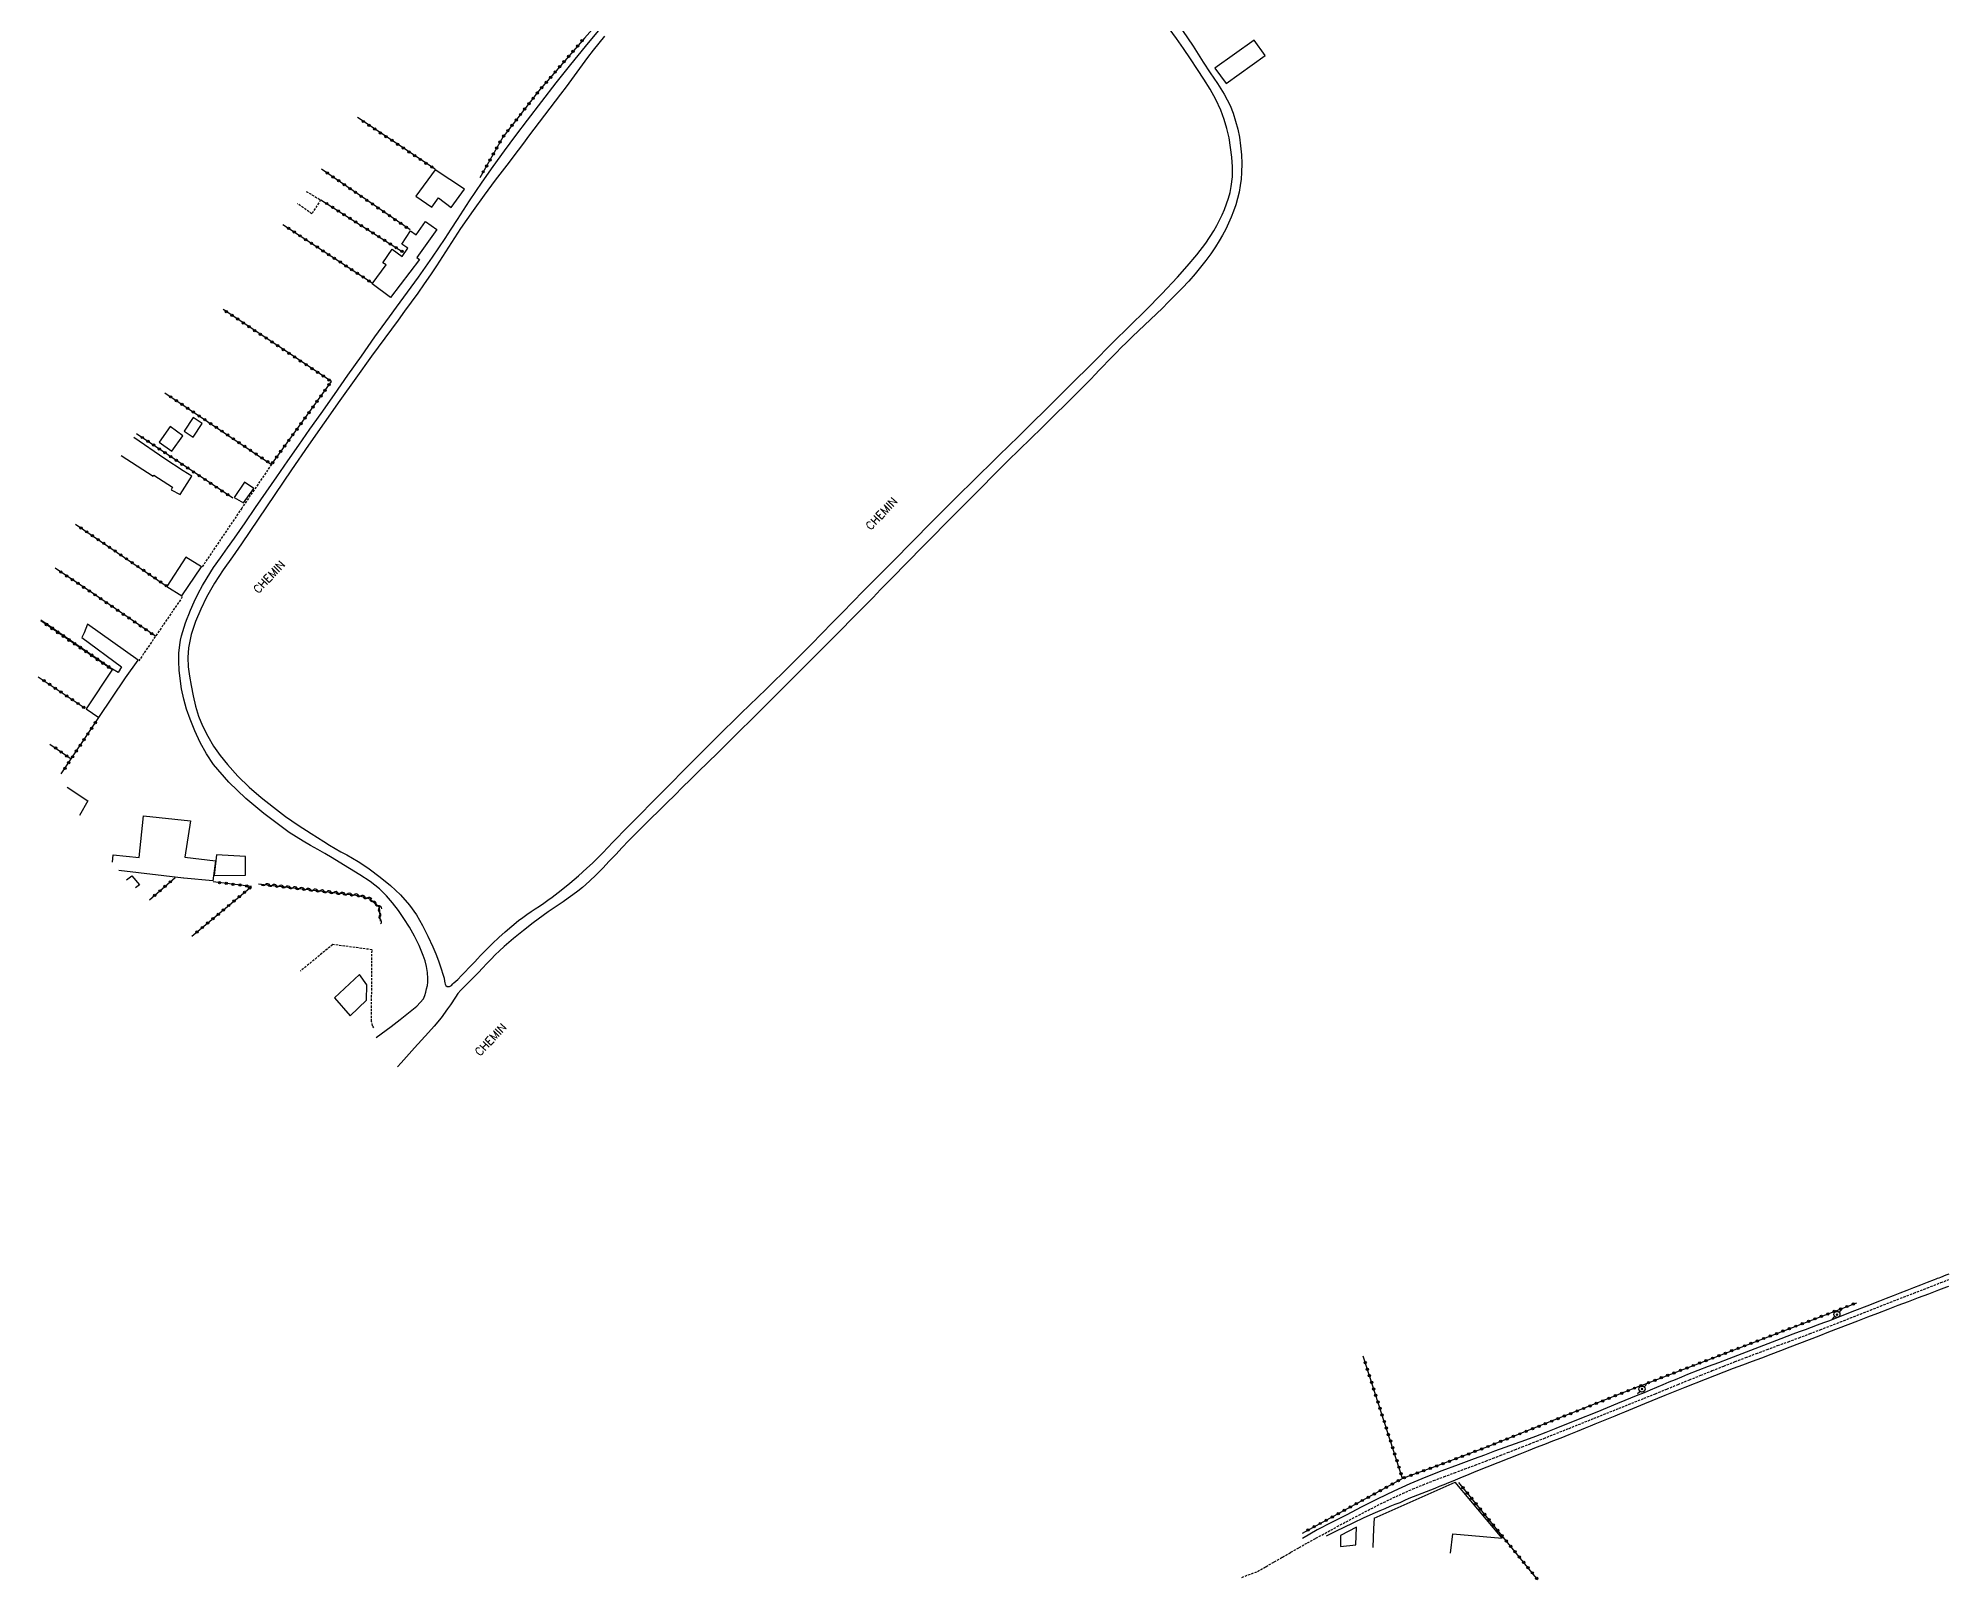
# Model space of a CAD drawing. Header units: millimetres. Extents: x 164000 to 165000, y 124105 to 125000.
# Drawn here: x 164582.2 to 165000, y 124104.9 to 124442 of the extents above; entities that cross this region are included whole.
import ezdxf

# ---------------------------------------------------------------- set-up
doc = ezdxf.new("R2010")
doc.units = ezdxf.units.MM
doc.linetypes.add('DASHED', pattern=[0.75, 0.5, -0.25])
doc.layers.get('0').update_dxf_attribs({"linetype": 'CONTINUOUS'})
for name, color, linetype in [('W0001', 6, 'DASHED'), ('W0008', 7, 'CONTINUOUS'), ('W0071', 7, 'CONTINUOUS'), ('W0101', 7, 'CONTINUOUS'), ('W0104', 1, 'CONTINUOUS'), ('W0112', 1, 'DASHED'), ('W0310', 3, 'CONTINUOUS'), ('W0323', 7, 'CONTINUOUS'), ('W0473', 7, 'CONTINUOUS'), ('W0989', 7, 'CONTINUOUS')]:
    doc.layers.add(name, color=color, linetype=linetype)
doc.styles.get("Standard").update_dxf_attribs({"font": 'romans.shx', "width": 0.85})

# ---------------------------------------------------------------- blocks, each defined once
blk = doc.blocks.new('T473')
for p, q in [((-0.166667, 0.166667), (0.166667, -0.166667)), ((-0.166667, -0.166667), (0.166667, 0.166667)), ((0.500001, 0.500001), (1.000002, 1.000002)), ((-1.000002, -1.000002), (-0.500001, -0.500001))]:
    blk.add_line(p, q)
blk.add_ellipse((0, 0), major_axis=(0.471405, 0.471405), ratio=1, start_param=5.4977871438, end_param=11.780972451)
blk = doc.blocks.new('t323o')
at = {"color": 0, "linetype": 'Continuous'}
for radius in [0.25, 0.15]:
    blk.add_circle((0, 0), radius, dxfattribs=at)
blk = doc.blocks.new('t310o')
at = {"color": 0, "linetype": 'Continuous'}
for centre, start, end in [((-0.5, 0.38), 216.8699, 323.1304), ((0.5, -0.37), 36.8699, 143.1303)]:
    blk.add_arc(centre, 0.625, start, end, dxfattribs=at)

msp = doc.modelspace()

# ---------------------------------------------------------------- linework, layer by layer
at = {"layer": 'W0001'}
for points in [[(164898.75, 124130.84), (164900.34, 124131.46), (164901.93, 124132.08), (164903.52, 124132.7), (164905.12, 124133.32), (164906.71, 124133.95), (164908.3, 124134.57), (164909.89, 124135.19), (164911.48, 124135.81), (164916.96, 124138), (164922.43, 124140.19), (164927.9, 124142.38), (164933.38, 124144.58), (164935.86, 124145.58), (164938.35, 124146.59), (164940.83, 124147.6), (164943.31, 124148.61), (164945.8, 124149.62), (164948.29, 124150.62), (164950.78, 124151.61), (164953.28, 124152.59), (164955.6, 124153.48), (164957.92, 124154.36), (164960.25, 124155.22), (164962.58, 124156.09), (164964.92, 124156.95), (164967.25, 124157.81), (164969.57, 124158.68), (164971.9, 124159.57), (164974.09, 124160.41), (164976.29, 124161.27), (164978.48, 124162.13), (164980.67, 124162.99), (164982.86, 124163.85), (164985.04, 124164.72), (164987.24, 124165.58), (164989.43, 124166.43), (164992.38, 124167.58), (164995.33, 124168.72), (164998.28, 124169.86), (165000, 124170.52)], [(164845.42, 124105.42), (164848.86, 124106.72), (164850.68, 124107.75), (164852.49, 124108.79), (164854.3, 124109.84), (164856.11, 124110.89), (164857.92, 124111.93), (164859.74, 124112.96), (164861.57, 124113.96), (164866.27, 124116.51), (164870.99, 124119.04), (164875.75, 124121.49), (164880.58, 124123.78), (164882.82, 124124.75), (164885.07, 124125.68), (164887.34, 124126.57), (164889.62, 124127.43), (164891.91, 124128.27), (164894.19, 124129.12), (164896.47, 124129.97), (164898.75, 124130.84)]]:
    msp.add_lwpolyline(points, dxfattribs=at)
at = {"layer": 'W0008'}
for points in [[(164998.17, 124171), (164997.83, 124170.87), (164997.48, 124170.73), (164997.14, 124170.6), (164996.79, 124170.47), (164995.3, 124169.89), (164993.81, 124169.3), (164992.31, 124168.72), (164990.82, 124168.14), (164989.33, 124167.55), (164987.83, 124166.97), (164986.34, 124166.39), (164984.85, 124165.8), (164982.11, 124164.74), (164979.37, 124163.66), (164976.64, 124162.6), (164973.89, 124161.54), (164972.57, 124161.04), (164971.24, 124160.55), (164969.91, 124160.05), (164968.58, 124159.56), (164967.25, 124159.07), (164965.92, 124158.58), (164964.6, 124158.08), (164963.27, 124157.59), (164960.42, 124156.5), (164957.57, 124155.41), (164954.72, 124154.31), (164951.87, 124153.22), (164949.62, 124152.36), (164947.38, 124151.5), (164945.13, 124150.64), (164942.89, 124149.75), (164941.53, 124149.2), (164940.17, 124148.64), (164938.81, 124148.07), (164937.45, 124147.5), (164936.09, 124146.93), (164934.73, 124146.36), (164933.37, 124145.79), (164932.01, 124145.23), (164927.54, 124143.4), (164923.06, 124141.57), (164918.59, 124139.76), (164914.11, 124137.95)], [(165000, 124171.71), (164999.39, 124171.47), (164998.17, 124171)], [(164929.18, 124141.6), (164933.56, 124143.44), (164937.95, 124145.24), (164942.35, 124147.02), (164946.77, 124148.77), (164948.82, 124149.57), (164950.88, 124150.36), (164952.94, 124151.13), (164955, 124151.9), (164957.06, 124152.67), (164959.12, 124153.44), (164961.18, 124154.21), (164963.24, 124155), (164965.34, 124155.81), (164967.45, 124156.62), (164969.55, 124157.44), (164971.66, 124158.26), (164973.76, 124159.08), (164975.87, 124159.9), (164977.97, 124160.72), (164980.08, 124161.53), (164982.3, 124162.38), (164984.51, 124163.22), (164986.73, 124164.06), (164988.95, 124164.9), (164991.17, 124165.74), (164993.39, 124166.58), (164995.61, 124167.42), (164997.83, 124168.27), (164999.58, 124168.95), (165000, 124169.11)], [(164863.96, 124114.49), (164863.96, 124114.49), (164866.13, 124115.59), (164867.81, 124116.42), (164867.81, 124116.42), (164869.78, 124117.37), (164869.78, 124117.37), (164872.16, 124118.47), (164872.16, 124118.47), (164874.61, 124119.57), (164875.68, 124120.03), (164876.76, 124120.49), (164877.84, 124120.95), (164878.92, 124121.39), (164880.01, 124121.8), (164881.07, 124122.3), (164882.01, 124122.71), (164882.95, 124123.1), (164883.9, 124123.48), (164884.85, 124123.85), (164885.81, 124124.21), (164886.76, 124124.58), (164887.71, 124124.94), (164888.66, 124125.32), (164889.66, 124125.73), (164890.66, 124126.14), (164891.65, 124126.55), (164892.65, 124126.96), (164893.65, 124127.37), (164894.64, 124127.78), (164895.64, 124128.19), (164896.64, 124128.6), (164899.05, 124129.57), (164901.47, 124130.52), (164903.89, 124131.48), (164906.3, 124132.44), (164908.08, 124133.14), (164909.87, 124133.85), (164911.65, 124134.55), (164913.44, 124135.26), (164915.22, 124135.96), (164917, 124136.67), (164918.78, 124137.38), (164920.56, 124138.1), (164921.64, 124138.53), (164922.71, 124138.97), (164923.79, 124139.41), (164924.87, 124139.85), (164925.94, 124140.29), (164927.02, 124140.73), (164928.1, 124141.16), (164929.18, 124141.6)], [(164914.11, 124137.95), (164911.88, 124137.09), (164909.65, 124136.25), (164907.42, 124135.43), (164905.18, 124134.62), (164902.94, 124133.81), (164900.7, 124133), (164898.46, 124132.17), (164896.23, 124131.33), (164892.71, 124130.01), (164889.17, 124128.69), (164885.65, 124127.34), (164882.17, 124125.88), (164878.64, 124124.27), (164875.16, 124122.56), (164871.69, 124120.8), (164868.23, 124119.05), (164865.05, 124117.43), (164861.88, 124115.8), (164858.69, 124113.94)]]:
    msp.add_lwpolyline(points, dxfattribs=at)
at = {"layer": 'W0071'}
for points in [[(164656.15, 124223.44), (164656.15, 124223.44), (164659.41, 124225.89), (164659.41, 124225.89), (164661.41, 124227.38), (164664.99, 124230.3), (164664.99, 124230.3), (164664.99, 124230.3), (164664.99, 124230.3), (164666.51, 124231.9), (164666.51, 124231.9), (164666.76, 124232.62), (164666.98, 124233.35), (164667.17, 124234.09), (164667.32, 124234.84), (164667.42, 124235.6), (164667.46, 124236.37), (164667.39, 124237.68), (164667.16, 124238.96), (164666.81, 124240.21), (164666.4, 124241.43), (164665.54, 124243.55), (164664.53, 124245.6), (164663.41, 124247.57), (164662.19, 124249.49), (164661, 124251.22), (164659.73, 124252.89), (164658.36, 124254.48), (164656.86, 124255.95), (164654.79, 124257.61), (164652.57, 124259.07), (164650.3, 124260.42), (164648.07, 124261.79), (164646.51, 124262.75), (164644.94, 124263.67), (164643.36, 124264.57), (164641.77, 124265.46), (164640.19, 124266.37), (164638.63, 124267.32), (164637.1, 124268.31), (164635.62, 124269.38), (164631.58, 124272.48), (164627.65, 124275.75), (164623.94, 124279.28), (164620.59, 124283.18), (164619, 124285.5), (164617.64, 124287.96), (164616.47, 124290.51), (164615.43, 124293.11), (164614.68, 124295.27), (164614.07, 124297.47), (164613.59, 124299.71), (164613.24, 124301.97), (164613.05, 124303.81), (164612.97, 124305.66), (164613, 124307.51), (164613.19, 124309.36), (164613.36, 124310.34), (164613.57, 124311.3), (164613.83, 124312.26), (164614.12, 124313.21), (164614.44, 124314.14), (164614.78, 124315.07), (164615.14, 124315.99), (164615.51, 124316.91), (164616.31, 124318.73), (164617.21, 124320.52), (164618.17, 124322.27), (164619.17, 124323.99), (164620.59, 124326.21), (164622.09, 124328.37), (164623.63, 124330.51), (164625.15, 124332.66), (164627.46, 124336.02), (164629.77, 124339.37), (164632.09, 124342.73), (164634.41, 124346.08), (164636.82, 124349.54), (164639.23, 124353), (164641.66, 124356.46), (164644.08, 124359.91), (164647.02, 124364.1), (164649.95, 124368.29), (164652.9, 124372.47), (164655.86, 124376.65), (164657.43, 124378.84), (164659.01, 124381.02), (164660.6, 124383.19), (164662.2, 124385.37), (164663.78, 124387.54), (164665.36, 124389.73), (164666.93, 124391.92), (164668.47, 124394.13), (164669.85, 124396.16), (164671.21, 124398.2), (164672.55, 124400.25), (164673.88, 124402.31), (164675.21, 124404.37), (164676.55, 124406.42), (164677.92, 124408.46), (164679.3, 124410.48), (164681.72, 124413.92), (164684.19, 124417.33), (164686.69, 124420.71), (164689.22, 124424.07), (164692.34, 124428.14), (164695.49, 124432.19), (164698.69, 124436.2), (164701.92, 124440.18), (164704.77, 124443.62)], [(164706.05, 124442.46), (164704.8, 124440.91), (164703.57, 124439.34), (164702.37, 124437.75), (164701.19, 124436.15), (164700.01, 124434.54), (164698.83, 124432.94), (164697.65, 124431.34), (164696.45, 124429.74), (164695.29, 124428.21), (164694.13, 124426.68), (164692.96, 124425.16), (164691.8, 124423.63), (164690.63, 124422.1), (164689.47, 124420.57), (164688.31, 124419.04), (164687.15, 124417.51), (164684.67, 124414.23), (164682.18, 124410.96), (164679.72, 124407.66), (164677.32, 124404.33), (164675.94, 124402.34), (164674.6, 124400.34), (164673.27, 124398.32), (164671.96, 124396.29), (164670.65, 124394.26), (164669.33, 124392.24), (164667.99, 124390.23), (164666.63, 124388.24), (164665.22, 124386.25), (164663.8, 124384.26), (164662.36, 124382.29), (164660.91, 124380.33), (164659.45, 124378.37), (164658, 124376.41), (164656.56, 124374.44), (164655.13, 124372.47), (164651.65, 124367.61), (164648.18, 124362.74), (164644.73, 124357.86), (164641.31, 124352.96), (164637.62, 124347.6), (164633.96, 124342.22), (164630.32, 124336.83), (164626.7, 124331.42), (164624.72, 124328.57), (164622.7, 124325.73), (164620.76, 124322.83), (164619.05, 124319.78), (164617.78, 124317.13), (164616.63, 124314.41), (164615.69, 124311.59), (164615.09, 124308.67), (164614.95, 124306.59), (164615.05, 124304.5), (164615.31, 124302.45), (164615.65, 124300.41), (164616.08, 124298.17), (164616.62, 124295.94), (164617.3, 124293.75), (164618.16, 124291.61), (164619.29, 124289.36), (164620.58, 124287.2), (164622.03, 124285.13), (164623.59, 124283.16), (164625.9, 124280.6), (164628.39, 124278.22), (164630.99, 124275.97), (164633.66, 124273.8), (164636.33, 124271.79), (164639.08, 124269.9), (164641.88, 124268.08), (164644.7, 124266.29), (164645.93, 124265.53), (164647.17, 124264.8), (164648.43, 124264.1), (164649.7, 124263.4), (164650.95, 124262.69), (164652.2, 124261.95), (164653.42, 124261.18), (164654.6, 124260.35), (164656.97, 124258.56), (164659.28, 124256.68), (164661.46, 124254.64), (164663.45, 124252.41), (164664.97, 124250.27), (164666.27, 124247.98), (164667.42, 124245.64), (164668.51, 124243.28), (164669.16, 124241.76), (164669.74, 124240.22), (164670.28, 124238.67), (164670.81, 124237.11), (164670.97, 124236.42), (164671.09, 124235.77), (164671.09, 124235.77), (164671.09, 124235.77)], [(164832.45, 124443.7), (164834.74, 124440.22), (164836.99, 124436.73), (164838.52, 124434.41), (164840.08, 124432.11), (164841.56, 124429.74), (164842.83, 124427.25), (164843.5, 124425.58), (164844.06, 124423.86), (164844.51, 124422.12), (164844.87, 124420.35), (164845.16, 124418.43), (164845.34, 124416.49), (164845.41, 124414.55), (164845.37, 124412.6), (164845.26, 124411.17), (164845.07, 124409.74), (164844.81, 124408.33), (164844.48, 124406.93), (164844.09, 124405.55), (164843.62, 124404.19), (164843.1, 124402.85), (164842.53, 124401.54), (164841.89, 124400.21), (164841.18, 124398.91), (164840.44, 124397.64), (164839.65, 124396.39), (164838.62, 124394.86), (164837.54, 124393.36), (164836.41, 124391.89), (164835.24, 124390.46), (164833.82, 124388.85), (164832.34, 124387.29), (164830.83, 124385.76), (164829.32, 124384.24), (164828.04, 124382.97), (164826.75, 124381.71), (164825.45, 124380.47), (164824.14, 124379.24), (164822.83, 124378), (164821.53, 124376.76), (164820.24, 124375.51), (164818.96, 124374.25), (164818, 124373.29), (164817.06, 124372.32), (164816.12, 124371.35), (164815.19, 124370.37), (164814.25, 124369.4), (164813.32, 124368.42), (164812.38, 124367.45), (164811.43, 124366.48), (164809.18, 124364.21), (164806.9, 124361.95), (164804.63, 124359.7), (164802.35, 124357.45), (164801.11, 124356.23), (164799.87, 124355.02), (164798.63, 124353.81), (164797.39, 124352.6), (164796.15, 124351.4), (164794.91, 124350.19), (164793.67, 124348.97), (164792.44, 124347.75), (164787.15, 124342.45), (164781.89, 124337.12), (164776.64, 124331.78), (164771.38, 124326.44), (164769.73, 124324.76), (164768.08, 124323.08), (164766.42, 124321.4), (164764.77, 124319.71), (164763.12, 124318.03), (164761.46, 124316.35), (164759.81, 124314.67), (164758.15, 124312.99), (164754.4, 124309.21), (164750.65, 124305.44), (164746.89, 124301.68), (164743.12, 124297.93), (164739, 124293.83), (164734.87, 124289.75), (164730.73, 124285.67), (164726.6, 124281.6), (164724.87, 124279.89), (164723.13, 124278.18), (164721.4, 124276.47), (164719.66, 124274.76), (164717.93, 124273.06), (164716.19, 124271.35), (164714.46, 124269.63), (164712.74, 124267.92), (164711.31, 124266.46), (164709.9, 124264.98), (164708.5, 124263.48), (164707.1, 124261.99), (164705.69, 124260.51), (164704.24, 124259.06), (164702.76, 124257.65), (164701.22, 124256.29), (164700.2, 124255.45), (164699.15, 124254.66), (164698.08, 124253.9), (164696.99, 124253.16), (164695.9, 124252.43), (164694.81, 124251.69), (164693.73, 124250.94), (164692.67, 124250.17), (164690.49, 124248.52), (164688.32, 124246.85), (164686.18, 124245.14), (164684.11, 124243.35), (164683.13, 124242.45), (164682.18, 124241.52), (164681.24, 124240.58), (164680.32, 124239.62), (164679.4, 124238.66), (164678.49, 124237.7), (164677.57, 124236.74), (164676.64, 124235.79), (164675.98, 124235.12), (164675.31, 124234.45), (164674.65, 124233.78), (164673.98, 124233.12), (164673.48, 124232.32), (164672.41, 124230.62), (164672.41, 124230.62), (164671.76, 124229.76), (164670.31, 124227.74), (164670.31, 124227.74), (164668.78, 124225.96), (164668.78, 124225.96), (164668.78, 124225.96), (164667.55, 124224.55), (164667.55, 124224.55), (164667.55, 124224.55), (164664.48, 124221.21), (164661.62, 124217.96), (164661.62, 124217.96), (164660.8, 124217.02)], [(164715.7, 124274.09), (164719.83, 124278.3), (164723.97, 124282.49), (164728.14, 124286.66), (164732.32, 124290.82), (164734.12, 124292.59), (164735.93, 124294.36), (164737.74, 124296.12), (164739.56, 124297.87), (164741.38, 124299.63), (164743.19, 124301.39), (164745, 124303.16), (164746.79, 124304.93), (164749.07, 124307.22), (164751.35, 124309.51), (164753.61, 124311.81), (164755.87, 124314.12), (164758.12, 124316.43), (164760.38, 124318.74), (164762.64, 124321.04), (164764.9, 124323.34), (164769.15, 124327.64), (164773.39, 124331.94), (164777.64, 124336.23), (164781.91, 124340.5), (164784, 124342.57), (164786.09, 124344.63), (164788.19, 124346.69), (164790.28, 124348.75), (164792.38, 124350.81), (164794.48, 124352.86), (164796.58, 124354.92), (164798.67, 124356.99), (164803.34, 124361.61), (164808.01, 124366.23), (164812.66, 124370.87), (164817.3, 124375.51), (164820.86, 124379.03), (164824.43, 124382.52), (164827.96, 124386.07), (164831.35, 124389.75), (164833.48, 124392.16), (164835.58, 124394.6), (164837.56, 124397.16), (164839.31, 124399.88), (164839.94, 124401.02), (164840.54, 124402.17), (164841.1, 124403.34), (164841.61, 124404.53), (164842.08, 124405.75), (164842.48, 124406.99), (164842.83, 124408.25), (164843.1, 124409.53), (164843.35, 124411.67), (164843.37, 124413.83), (164843.22, 124415.97), (164842.97, 124418.1), (164842.63, 124420.17), (164842.16, 124422.22), (164841.56, 124424.24), (164840.83, 124426.22), (164839.73, 124428.57), (164838.46, 124430.82), (164837.08, 124433.01), (164835.69, 124435.17), (164834.21, 124437.45), (164832.67, 124439.7), (164831.11, 124441.92), (164829.51, 124444.13)], [(164671.09, 124235.77), (164671.14, 124235.44), (164671.19, 124235.1), (164671.39, 124234.81), (164671.68, 124234.63), (164672.16, 124234.62), (164672.58, 124234.86), (164672.87, 124235.18), (164673.11, 124235.43), (164674, 124236.18), (164674.82, 124237), (164675.61, 124237.85), (164676.41, 124238.69), (164677.05, 124239.35), (164677.69, 124240.02), (164678.32, 124240.69), (164678.96, 124241.37), (164679.59, 124242.04), (164680.23, 124242.71), (164680.88, 124243.37), (164681.55, 124244.01), (164682.94, 124245.32), (164684.35, 124246.59), (164685.8, 124247.83), (164687.28, 124249.03), (164688.17, 124249.71), (164689.08, 124250.35), (164690, 124250.99), (164690.93, 124251.61), (164691.86, 124252.22), (164692.78, 124252.85), (164693.7, 124253.49), (164694.59, 124254.16), (164696.55, 124255.68), (164698.48, 124257.24), (164700.38, 124258.84), (164702.23, 124260.49), (164703.4, 124261.58), (164704.54, 124262.7), (164705.67, 124263.84), (164706.78, 124264.99), (164707.89, 124266.15), (164708.99, 124267.3), (164710.1, 124268.45), (164711.22, 124269.6), (164712.34, 124270.72), (164713.46, 124271.85), (164714.58, 124272.97), (164715.7, 124274.09)]]:
    msp.add_lwpolyline(points, dxfattribs=at)
at = {"layer": 'W0101'}
for points in [[(164874.38, 124118.34), (164892.03, 124126.21)], [(164891.03, 124110.73), (164891.55, 124114.93), (164902.33, 124114.01), (164892.03, 124126.21)], [(164874.38, 124118.34), (164874.23, 124116.1), (164874.07, 124111.92)]]:
    msp.add_lwpolyline(points, dxfattribs=at)
at = {"layer": 'W0104'}
for points in [[(164841.96, 124432.06), (164850.51, 124438.18), (164848.08, 124441.56), (164839.54, 124435.44)], [(164669.06, 124413.19), (164664.82, 124407.46), (164668.27, 124405.02), (164669.77, 124407.1), (164672.56, 124404.98), (164675.43, 124408.97)], [(164655.26, 124388.26), (164658.3, 124392.39), (164658.29, 124392.39), (164657.62, 124392.85), (164659.66, 124395.85), (164661.82, 124394.26), (164663.04, 124396.1), (164661.73, 124396.97), (164663.66, 124399.85), (164664.88, 124399.02), (164666.93, 124401.9), (164669.41, 124400.18), (164665.01, 124394.05), (164665.58, 124393.59), (164659.29, 124385.26)], [(164616.14, 124354.77), (164618.1, 124357.74), (164616.11, 124359.05), (164614.15, 124356.08)], [(164611.43, 124351.67), (164613.88, 124355.04), (164611.11, 124357.05), (164608.66, 124353.68)], [(164627.15, 124340.36), (164629.36, 124343.48), (164627.34, 124344.87), (164625.11, 124341.58)], [(164613.62, 124320.04), (164617.92, 124326.42), (164614.48, 124328.49), (164610.33, 124322.1)], [(164595.49, 124293.43), (164601.34, 124302.11), (164604.11, 124306.01), (164592.99, 124313.87), (164592.3, 124311.98), (164591.74, 124310.97), (164600.45, 124304.54), (164599.74, 124303.26), (164598.48, 124304.04), (164592.7, 124295.33)], [(164621.21, 124263.39), (164620.72, 124258.87), (164627.57, 124258.93), (164627.53, 124263.08)], [(164650.42, 124228.22), (164654.05, 124231.64), (164654.11, 124234.95), (164652.51, 124237.26), (164647.05, 124232.11)], [(164870.49, 124116.39), (164866.97, 124114.57), (164866.99, 124112.17), (164870.37, 124112.54)]]:
    msp.add_lwpolyline(points, close=True, dxfattribs=at)
for points in [[(164615.82, 124346.24), (164613.93, 124347.41), (164609.89, 124350.02), (164603.15, 124354.69)], [(164600.38, 124350.72), (164607.38, 124346.24), (164607.51, 124346.46), (164611.56, 124343.78), (164611.3, 124343.25), (164613.3, 124342.18), (164615.82, 124346.24)], [(164588.55, 124278.18), (164593.1, 124275.2), (164591.26, 124272.02)], [(164598.44, 124261.79), (164598.6, 124263.38), (164604.33, 124262.8), (164605.28, 124271.91), (164615.53, 124270.82), (164614.31, 124262.93), (164621.02, 124262.07), (164620.45, 124257.75)], [(164620.45, 124257.75), (164614.04, 124258.28), (164614.03, 124258.28), (164599.83, 124259.98)], [(164601.54, 124257.91), (164602.69, 124258.85), (164604.38, 124256.85), (164603.52, 124256.2)]]:
    msp.add_lwpolyline(points, dxfattribs=at)
at = {"layer": 'W0112'}
for points in [[(164640.8, 124408.49), (164643.99, 124406.63), (164642.07, 124403.6), (164638.91, 124405.8)], [(164633.24, 124348.8), (164626.74, 124339.22), (164618.05, 124326.35)], [(164613.74, 124319.8), (164604.2, 124305.81)], [(164655.65, 124225.55), (164655.35, 124226.05), (164655.1, 124226.97), (164655.22, 124242.65), (164646.62, 124243.79), (164639.54, 124237.96)]]:
    msp.add_lwpolyline(points, dxfattribs=at)
at = {"layer": 'W0310'}
msp.add_lwpolyline([(164630.42, 124257.07), (164642.52, 124255.69), (164648.76, 124254.93), (164652.3, 124254.54), (164654.75, 124253.82), (164656.79, 124252.04), (164657.04, 124248.87)], dxfattribs=at)
at = {"layer": 'W0323'}
for points in [[(164804.21, 124485.62), (164799.57, 124488.57), (164791.13, 124491.13), (164783.08, 124492.62), (164770.45, 124491.26), (164755.87, 124487.1), (164742.66, 124479.67), (164728.66, 124469.45), (164714.12, 124456.1), (164701.65, 124442.01), (164691.64, 124430.37), (164683.84, 124420.37), (164678.79, 124411.45)], [(164669.01, 124413.32), (164652.07, 124424.61)], [(164663.53, 124400.09), (164644.19, 124413.34)], [(164644.06, 124406.65), (164661.82, 124395.31)], [(164635.71, 124401.23), (164655.24, 124388.47)], [(164609.95, 124364.4), (164633.24, 124348.8), (164646.34, 124366.91), (164622.7, 124382.63)], [(164624.81, 124341.37), (164603.73, 124355.5)], [(164590.37, 124335.72), (164610.24, 124322.24)], [(164607.89, 124311.22), (164594.76, 124320.2), (164585.93, 124326.07)], [(164598.32, 124303.95), (164582.78, 124314.56)], [(164598.42, 124304.03), (164582.81, 124314.69)], [(164582.23, 124302.34), (164592.48, 124295.48)], [(164587.26, 124281.1), (164595.48, 124293.43)], [(164584.78, 124287.62), (164589.45, 124284.39)], [(164606.58, 124253.57), (164612.2, 124258.46)], [(164615.83, 124245.6), (164628.85, 124256.48), (164620.49, 124257.52)], [(164932.94, 124147.45), (164957.11, 124156.71), (164979.86, 124165.45)], [(164932.94, 124147.45), (164912.94, 124139.48), (164899.13, 124133.99), (164888.38, 124129.88), (164880.58, 124127.05), (164871.93, 124153.77)], [(164880.72, 124127.12), (164858.6, 124115.03)], [(164910.17, 124104.9), (164892.86, 124126.17)]]:
    msp.add_lwpolyline(points, dxfattribs=at)

# ---------------------------------------------------------------- block references
at = {"layer": 'W0310'}
for p, rotation in [((164631.92, 124256.9), 353.4944964361499), ((164633.41, 124256.73), 353.4944964361499), ((164634.9, 124256.56), 353.4944964361499), ((164636.39, 124256.39), 353.4944964361499), ((164637.88, 124256.22), 353.4944964361499), ((164639.37, 124256.05), 353.4944964361499), ((164640.86, 124255.88), 353.4944964361499), ((164642.35, 124255.71), 353.4944964361499), ((164643.84, 124255.53), 353.1257591056302), ((164645.33, 124255.35), 353.1257591056302), ((164646.82, 124255.17), 353.1257591056302), ((164648.3, 124254.99), 353.1257591056302), ((164649.8, 124254.82), 353.6651511822823), ((164651.29, 124254.66), 353.6651511822823), ((164652.76, 124254.41), 343.549754289127), ((164654.2, 124253.98), 343.549754289127), ((164655.45, 124253.21), 318.9756114106103), ((164656.58, 124252.23), 318.9756114106103), ((164656.88, 124250.82), 274.6335228090076), ((164657.01, 124249.33), 274.6335228090076)]:
    msp.add_blockref('t310o', p, dxfattribs=dict(at, rotation=rotation))
at = {"layer": 'W0323'}
for p, rotation in [((164701.14, 124441.42), 229.3217874466053), ((164697.23, 124436.87), 229.3217874466053), ((164698.21, 124438), 229.3217874466053), ((164699.19, 124439.14), 229.3217874466053), ((164700.16, 124440.28), 229.3217874466053), ((164693.32, 124432.32), 229.3217874466053), ((164694.3, 124433.45), 229.3217874466053), ((164695.27, 124434.59), 229.3217874466053), ((164696.25, 124435.73), 229.3217874466053), ((164690.46, 124428.84), 232.0378624958847), ((164691.38, 124430.03), 232.0378624958847), ((164692.34, 124431.18), 229.3217874466053), ((164653.31, 124423.77), 146.3303310268321), ((164686.77, 124424.11), 232.0378624958847), ((164687.69, 124425.3), 232.0378624958847), ((164688.61, 124426.48), 232.0378624958847), ((164689.53, 124427.66), 232.0378624958847), ((164654.56, 124422.94), 146.3303310268321), ((164655.81, 124422.11), 146.3303310268321), ((164657.06, 124421.28), 146.3303310268321), ((164658.31, 124420.45), 146.3303310268321), ((164659.56, 124419.62), 146.3303310268321), ((164684, 124420.57), 232.0378624958847), ((164684.92, 124421.75), 232.0378624958847), ((164685.84, 124422.93), 232.0378624958847), ((164660.81, 124418.78), 146.3303310268321), ((164662.05, 124417.95), 146.3303310268321), ((164663.3, 124417.12), 146.3303310268321), ((164664.55, 124416.29), 146.3303310268321), ((164665.8, 124415.46), 146.3303310268321), ((164681.01, 124415.37), 240.4576499711814), ((164681.75, 124416.67), 240.4576499711814), ((164682.49, 124417.98), 240.4576499711814), ((164683.23, 124419.28), 240.4576499711814), ((164645.43, 124412.5), 145.581229359808), ((164646.66, 124411.65), 145.581229359808), ((164667.05, 124414.63), 146.3303310268321), ((164668.3, 124413.79), 146.3303310268321), ((164679.53, 124412.76), 240.4576499711814), ((164680.27, 124414.06), 240.4576499711814), ((164647.9, 124410.8), 145.581229359808), ((164649.14, 124409.95), 145.581229359808), ((164650.38, 124409.1), 145.581229359808), ((164651.61, 124408.26), 145.581229359808), ((164652.85, 124407.41), 145.581229359808), ((164645.33, 124405.84), 327.4522406366318), ((164646.59, 124405.03), 327.4522406366318), ((164647.85, 124404.22), 327.4522406366318), ((164649.12, 124403.42), 327.4522406366318), ((164654.09, 124406.56), 145.581229359808), ((164655.33, 124405.71), 145.581229359808), ((164656.56, 124404.87), 145.581229359808), ((164657.8, 124404.02), 145.581229359808), ((164659.04, 124403.17), 145.581229359808), ((164636.97, 124400.41), 326.8497855447873), ((164638.22, 124399.59), 326.8497855447873), ((164639.48, 124398.77), 326.8497855447873), ((164650.38, 124402.61), 327.4522406366318), ((164651.65, 124401.8), 327.4522406366318), ((164652.91, 124401), 327.4522406366318), ((164654.18, 124400.19), 327.4522406366318), ((164655.44, 124399.38), 327.4522406366318), ((164656.71, 124398.58), 327.4522406366318), ((164660.27, 124402.32), 145.581229359808), ((164661.51, 124401.47), 145.581229359808), ((164662.75, 124400.63), 145.581229359808), ((164640.73, 124397.94), 326.8497855447873), ((164641.99, 124397.12), 326.8497855447873), ((164643.25, 124396.3), 326.8497855447873), ((164644.5, 124395.48), 326.8497855447873), ((164645.76, 124394.66), 326.8497855447873), ((164657.97, 124397.77), 327.4522406366318), ((164659.23, 124396.96), 327.4522406366318), ((164660.5, 124396.15), 327.4522406366318), ((164661.76, 124395.35), 327.4522406366318), ((164647.01, 124393.84), 326.8497855447873), ((164648.27, 124393.02), 326.8497855447873), ((164649.53, 124392.2), 326.8497855447873), ((164650.78, 124391.38), 326.8497855447873), ((164652.04, 124390.56), 326.8497855447873), ((164653.29, 124389.74), 326.8497855447873), ((164654.55, 124388.92), 326.8497855447873), ((164623.34, 124382.21), 146.3714924563874), ((164624.59, 124381.38), 146.3714924563874), ((164625.83, 124380.55), 146.3714924563874), ((164627.08, 124379.72), 146.3714924563874), ((164628.33, 124378.89), 146.3714924563874), ((164629.58, 124378.06), 146.3714924563874), ((164630.83, 124377.23), 146.3714924563874), ((164632.08, 124376.4), 146.3714924563874), ((164633.33, 124375.57), 146.3714924563874), ((164634.58, 124374.73), 146.3714924563874), ((164635.83, 124373.9), 146.3714924563874), ((164637.08, 124373.07), 146.3714924563874), ((164638.32, 124372.24), 146.3714924563874), ((164639.57, 124371.41), 146.3714924563874), ((164640.82, 124370.58), 146.3714924563874), ((164642.07, 124369.75), 146.3714924563874), ((164643.32, 124368.92), 146.3714924563874), ((164644.57, 124368.09), 146.3714924563874), ((164645.82, 124367.26), 146.3714924563874), ((164645.82, 124366.2), 54.12793919235167), ((164611.19, 124363.56), 326.1986011594467), ((164612.44, 124362.73), 326.1986011594467), ((164613.69, 124361.89), 326.1986011594467), ((164614.93, 124361.06), 326.1986011594467), ((164642.31, 124361.34), 54.12793919235167), ((164643.18, 124362.56), 54.12793919235167), ((164644.06, 124363.77), 54.12793919235167), ((164644.94, 124364.99), 54.12793919235167), ((164616.18, 124360.22), 326.1986011594467), ((164617.43, 124359.39), 326.1986011594467), ((164618.67, 124358.56), 326.1986011594467), ((164619.92, 124357.72), 326.1986011594467), ((164621.17, 124356.89), 326.1986011594467), ((164639.67, 124357.69), 54.12793919235167), ((164640.55, 124358.91), 54.12793919235167), ((164641.43, 124360.12), 54.12793919235167), ((164604.97, 124354.67), 146.1712577618769), ((164606.22, 124353.83), 146.1712577618769), ((164607.46, 124353), 146.1712577618769), ((164622.41, 124356.05), 326.1986011594467), ((164623.66, 124355.22), 326.1986011594467), ((164624.91, 124354.38), 326.1986011594467), ((164626.15, 124353.55), 326.1986011594467), ((164627.4, 124352.71), 326.1986011594467), ((164636.15, 124352.83), 54.12793919235167), ((164637.03, 124354.05), 54.12793919235167), ((164637.91, 124355.26), 54.12793919235167), ((164638.79, 124356.48), 54.12793919235167), ((164608.71, 124352.16), 146.1712577618769), ((164609.96, 124351.33), 146.1712577618769), ((164611.2, 124350.49), 146.1712577618769), ((164612.45, 124349.66), 146.1712577618769), ((164613.69, 124348.82), 146.1712577618769), ((164628.65, 124351.88), 326.1986011594467), ((164629.89, 124351.05), 326.1986011594467), ((164631.14, 124350.21), 326.1986011594467), ((164632.38, 124349.38), 326.1986011594467), ((164633.52, 124349.19), 54.12793919235167), ((164634.39, 124350.4), 54.12793919235167), ((164635.27, 124351.62), 54.12793919235167), ((164614.94, 124347.99), 146.1712577618769), ((164616.19, 124347.15), 146.1712577618769), ((164617.43, 124346.32), 146.1712577618769), ((164618.68, 124345.48), 146.1712577618769), ((164619.92, 124344.65), 146.1712577618769), ((164621.17, 124343.81), 146.1712577618769), ((164622.42, 124342.98), 146.1712577618769), ((164623.66, 124342.14), 146.1712577618769), ((164591.61, 124334.88), 325.828034484571), ((164592.85, 124334.04), 325.828034484571), ((164594.09, 124333.2), 325.828034484571), ((164595.34, 124332.35), 325.828034484571), ((164596.58, 124331.51), 325.828034484571), ((164597.82, 124330.67), 325.828034484571), ((164599.06, 124329.83), 325.828034484571), ((164600.3, 124328.98), 325.828034484571), ((164601.54, 124328.14), 325.828034484571), ((164587.18, 124325.24), 146.4112444467908), ((164588.43, 124324.41), 146.4112444467908), ((164589.67, 124323.58), 146.4112444467908), ((164602.78, 124327.3), 325.828034484571), ((164604.02, 124326.46), 325.828034484571), ((164605.26, 124325.61), 325.828034484571), ((164606.51, 124324.77), 325.828034484571), ((164607.75, 124323.93), 325.828034484571), ((164590.92, 124322.75), 146.4112444467908), ((164592.17, 124321.92), 146.4112444467908), ((164593.42, 124321.09), 146.4112444467908), ((164594.67, 124320.26), 146.4112444467908), ((164595.91, 124319.41), 145.6224720700799), ((164608.99, 124323.09), 325.828034484571), ((164610.23, 124322.24), 325.828034484571), ((164597.15, 124318.57), 145.6224720700799), ((164598.39, 124317.72), 145.6224720700799), ((164599.63, 124316.87), 145.6224720700799), ((164600.86, 124316.02), 145.6224720700799), ((164602.1, 124315.18), 145.6224720700799), ((164584.02, 124313.72), 145.6781436808376), ((164584.05, 124313.85), 145.6710874364269), ((164585.25, 124312.87), 145.6781436808376), ((164585.29, 124313), 145.6710874364269), ((164586.49, 124312.02), 145.6781436808376), ((164586.52, 124312.15), 145.6710874364269), ((164587.73, 124311.18), 145.6781436808376), ((164587.76, 124311.31), 145.6710874364269), ((164603.34, 124314.33), 145.6224720700799), ((164604.58, 124313.48), 145.6224720700799), ((164605.82, 124312.64), 145.6224720700799), ((164607.05, 124311.79), 145.6224720700799), ((164588.97, 124310.33), 145.6781436808376), ((164589, 124310.46), 145.6710874364269), ((164590.21, 124309.49), 145.6781436808376), ((164590.24, 124309.62), 145.6710874364269), ((164591.45, 124308.64), 145.6781436808376), ((164591.48, 124308.77), 145.6710874364269), ((164592.69, 124307.8), 145.6781436808376), ((164592.72, 124307.92), 145.6710874364269), ((164593.93, 124306.95), 145.6781436808376), ((164593.96, 124307.08), 145.6710874364269), ((164595.16, 124306.1), 145.6781436808376), ((164595.2, 124306.23), 145.6710874364269), ((164596.4, 124305.26), 145.6781436808376), ((164596.43, 124305.39), 145.6710874364269), ((164597.64, 124304.41), 145.6781436808376), ((164597.67, 124304.54), 145.6710874364269), ((164583.48, 124301.5), 326.2024218734222), ((164584.72, 124300.67), 326.2024218734222), ((164585.97, 124299.83), 326.2024218734222), ((164587.22, 124299), 326.2024218734222), ((164588.46, 124298.17), 326.2024218734222), ((164589.71, 124297.33), 326.2024218734222), ((164590.96, 124296.5), 326.2024218734222), ((164592.2, 124295.66), 326.2024218734222), ((164593.92, 124291.08), 56.28400330733639), ((164594.75, 124292.33), 56.28400330733639), ((164586.02, 124286.76), 325.3217596267184), ((164587.25, 124285.91), 325.3217596267184), ((164590.59, 124286.09), 56.28400330733639), ((164591.42, 124287.34), 56.28400330733639), ((164592.25, 124288.58), 56.28400330733639), ((164593.08, 124289.83), 56.28400330733639), ((164588.09, 124282.35), 56.28400330733639), ((164588.48, 124285.05), 325.3217596267184), ((164588.92, 124283.59), 56.28400330733639), ((164589.75, 124284.84), 56.28400330733639), ((164611.11, 124257.51), 41.01100581443584), ((164621.87, 124257.35), 172.9053667507926), ((164623.36, 124257.17), 172.9053667507926), ((164624.85, 124256.98), 172.9053667507926), ((164626.34, 124256.79), 172.9053667507926), ((164627.83, 124256.61), 172.9053667507926), ((164607.71, 124254.55), 41.01100581443584), ((164608.84, 124255.54), 41.01100581443584), ((164609.97, 124256.52), 41.01100581443584), ((164625.04, 124253.29), 39.8965136479455), ((164626.19, 124254.26), 39.8965136479455), ((164627.34, 124255.22), 39.8965136479455), ((164628.49, 124256.18), 39.8965136479455), ((164619.28, 124248.48), 39.8965136479455), ((164620.44, 124249.45), 39.8965136479455), ((164621.59, 124250.41), 39.8965136479455), ((164622.74, 124251.37), 39.8965136479455), ((164623.89, 124252.33), 39.8965136479455), ((164616.98, 124246.56), 39.8965136479455), ((164618.13, 124247.52), 39.8965136479455), ((164979.15, 124165.18), 21.01235634587818), ((164967.95, 124160.88), 21.01235634587818), ((164969.35, 124161.42), 21.01235634587818), ((164970.75, 124161.95), 21.01235634587818), ((164972.15, 124162.49), 21.01235634587818), ((164973.55, 124163.03), 21.01235634587818), ((164974.95, 124163.57), 21.01235634587818), ((164976.35, 124164.1), 21.01235634587818), ((164977.75, 124164.64), 21.01235634587818), ((164956.75, 124156.57), 20.97442344808271), ((164958.15, 124157.11), 21.01235634587818), ((164959.55, 124157.65), 21.01235634587818), ((164960.95, 124158.19), 21.01235634587818), ((164962.35, 124158.73), 21.01235634587818), ((164963.75, 124159.26), 21.01235634587818), ((164965.15, 124159.8), 21.01235634587818), ((164966.55, 124160.34), 21.01235634587818), ((164872.39, 124152.34), 107.9321514361411), ((164945.54, 124152.28), 20.97442344808271), ((164946.94, 124152.82), 20.97442344808271), ((164948.34, 124153.35), 20.97442344808271), ((164949.75, 124153.89), 20.97442344808271), ((164951.15, 124154.43), 20.97442344808271), ((164952.55, 124154.96), 20.97442344808271), ((164953.95, 124155.5), 20.97442344808271), ((164955.35, 124156.04), 20.97442344808271), ((164872.86, 124150.91), 107.9321514361411), ((164873.32, 124149.49), 107.9321514361411), ((164873.78, 124148.06), 107.9321514361411), ((164934.34, 124147.98), 20.97442344808271), ((164935.74, 124148.52), 20.97442344808271), ((164937.14, 124149.06), 20.97442344808271), ((164938.54, 124149.59), 20.97442344808271), ((164939.94, 124150.13), 20.97442344808271), ((164941.34, 124150.67), 20.97442344808271), ((164942.74, 124151.21), 20.97442344808271), ((164944.14, 124151.74), 20.97442344808271), ((164874.24, 124146.63), 107.9321514361411), ((164874.7, 124145.21), 107.9321514361411), ((164875.17, 124143.78), 107.9321514361411), ((164924.32, 124144.01), 201.7346813383218), ((164925.71, 124144.57), 201.7346813383218), ((164927.1, 124145.12), 201.7346813383218), ((164928.5, 124145.68), 201.7346813383218), ((164929.89, 124146.23), 201.7346813383218), ((164931.28, 124146.79), 201.7346813383218), ((164932.68, 124147.34), 201.7346813383218), ((164875.63, 124142.35), 107.9321514361411), ((164876.09, 124140.92), 107.9321514361411), ((164914.56, 124140.12), 201.7346813383218), ((164915.96, 124140.68), 201.7346813383218), ((164917.35, 124141.23), 201.7346813383218), ((164918.74, 124141.79), 201.7346813383218), ((164920.14, 124142.34), 201.7346813383218), ((164921.53, 124142.9), 201.7346813383218), ((164922.92, 124143.45), 201.7346813383218), ((164876.55, 124139.5), 107.9321514361411), ((164877.01, 124138.07), 107.9321514361411), ((164877.47, 124136.64), 107.9321514361411), ((164903.41, 124135.69), 201.6668420283307), ((164904.81, 124136.24), 201.6668420283307), ((164906.2, 124136.8), 201.6668420283307), ((164907.59, 124137.35), 201.6668420283307), ((164908.99, 124137.9), 201.6668420283307), ((164910.38, 124138.46), 201.6668420283307), ((164911.78, 124139.01), 201.6668420283307), ((164913.17, 124139.57), 201.7346813383218), ((164877.94, 124135.22), 107.9321514361411), ((164878.4, 124133.79), 107.9321514361411), ((164878.86, 124132.36), 107.9321514361411), ((164892.22, 124131.35), 200.9388621032866), ((164893.63, 124131.88), 200.9388621032866), ((164895.03, 124132.42), 200.9388621032866), ((164896.43, 124132.95), 200.9388621032866), ((164897.83, 124133.49), 200.9388621032866), ((164899.23, 124134.03), 201.6668420283307), ((164900.62, 124134.58), 201.6668420283307), ((164902.02, 124135.14), 201.6668420283307), ((164879.32, 124130.93), 107.9321514361411), ((164879.78, 124129.51), 107.9321514361411), ((164880.25, 124128.08), 107.9321514361411), ((164880.97, 124127.19), 199.9288268227281), ((164882.38, 124127.7), 199.9288268227281), ((164883.79, 124128.21), 199.9288268227281), ((164885.2, 124128.72), 199.9288268227281), ((164886.61, 124129.23), 199.9288268227281), ((164888.02, 124129.74), 199.9288268227281), ((164889.42, 124130.27), 200.9388621032866), ((164890.82, 124130.81), 200.9388621032866), ((164873.07, 124122.94), 208.6639571102838), ((164874.39, 124123.66), 208.6639571102838), ((164875.71, 124124.38), 208.6639571102838), ((164877.02, 124125.1), 208.6639571102838), ((164878.34, 124125.82), 208.6639571102838), ((164879.65, 124126.54), 208.6639571102838), ((164893.8, 124125.01), 129.146548372611), ((164894.75, 124123.85), 129.146548372611), ((164866.49, 124119.35), 208.6639571102838), ((164867.81, 124120.06), 208.6639571102838), ((164869.12, 124120.78), 208.6639571102838), ((164870.44, 124121.5), 208.6639571102838), ((164871.76, 124122.22), 208.6639571102838), ((164895.7, 124122.68), 129.146548372611), ((164896.64, 124121.52), 129.146548372611), ((164897.59, 124120.36), 129.146548372611), ((164898.54, 124119.19), 129.146548372611), ((164859.91, 124115.75), 208.6639571102838), ((164861.23, 124116.47), 208.6639571102838), ((164862.54, 124117.19), 208.6639571102838), ((164863.86, 124117.91), 208.6639571102838), ((164865.18, 124118.63), 208.6639571102838), ((164899.49, 124118.03), 129.146548372611), ((164900.43, 124116.87), 129.146548372611), ((164901.38, 124115.7), 129.146548372611), ((164902.33, 124114.54), 129.146548372611), ((164903.27, 124113.38), 129.146548372611), ((164904.22, 124112.21), 129.146548372611), ((164905.17, 124111.05), 129.146548372611), ((164906.11, 124109.89), 129.146548372611), ((164907.06, 124108.72), 129.146548372611), ((164908.01, 124107.56), 129.146548372611), ((164908.96, 124106.4), 129.146548372611), ((164909.9, 124105.23), 129.146548372611)]:
    msp.add_blockref('t323o', p, dxfattribs=dict(at, rotation=rotation))
at = {"layer": 'W0473'}
for p in [(164975.54, 124162.9), (164932.91, 124146.59)]:
    msp.add_blockref('T473', p, dxfattribs=at)

# ---------------------------------------------------------------- texts
at = {"layer": 'W0989'}
for p in [(164764.24, 124334.26), (164630.34, 124320.41), (164678.8, 124219.26)]:
    msp.add_text('CHEMIN', height=1.75, rotation=46.4889, dxfattribs=at).set_placement(p)

doc.saveas('drawing.dxf')
